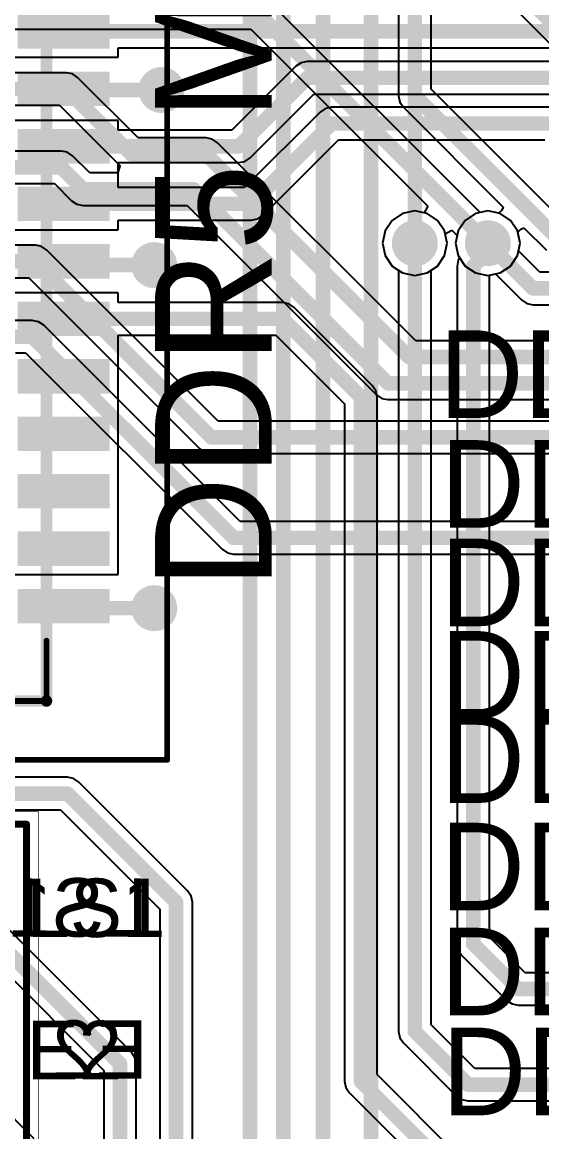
# Model space of a CAD drawing. Header units: millimetres. Extents: x 307 to 423, y 231 to 400.
# Drawn here: x 346.04 to 355.08, y 328.26 to 347.57 of the extents above; entities that cross this region are included whole.
import ezdxf

# ---------------------------------------------------------------- set-up
doc = ezdxf.new("R2010")
doc.units = ezdxf.units.MM
for name, color, linetype in [('BottomLayer', 5, 'Continuous'), ('BottomOverlay', 54, 'Continuous'), ('Mechanical14', 56, 'Continuous'), ('Mechanical15', 56, 'Continuous'), ('Mechanical16', 56, 'Continuous'), ('Mechanical20', 56, 'Continuous'), ('MidLayer1', 16, 'Continuous'), ('MidLayer2', 76, 'Continuous'), ('MultiLayer', 9, 'Continuous'), ('TopLayer', 1, 'Continuous'), ('TopOverlay', 2, 'Continuous'), ('TopPaste', 8, 'Continuous'), ('TopSolder', 216, 'Continuous'), ('ViaHoleLayer', 16, 'Continuous')]:
    doc.layers.add(name, color=color, linetype=linetype)

# ---------------------------------------------------------------- blocks, each defined once
blk = doc.blocks.new('BM50BSRDSGTFLFSN_423')
at = {"layer": 'Mechanical15', "const_width": 0.2}
for points in [[(13.65, 2.5), (-13.65, 2.5)], [(13.65, -2.5), (13.65, 2.5)]]:
    blk.add_lwpolyline(points, dxfattribs=at)
at = {"layer": 'Mechanical15', "const_width": 0.1}
blk.add_lwpolyline([(13.6, 2.5, 1), (13.7, 2.5, 1)], format="xyb", close=True, dxfattribs=at)
blk.add_lwpolyline([(13.6, 2.5, 1), (13.7, 2.5, 1)], format="xyb", close=True, dxfattribs=at)
at = {"layer": 'Mechanical20', "const_width": 0.1}
for points in [[(14.675, 4.6), (-14.675, 4.6)], [(14.675, -5.3), (14.675, 4.6)]]:
    blk.add_lwpolyline(points, dxfattribs=at)
at = {"layer": 'Mechanical20', "const_width": 0.05}
blk.add_lwpolyline([(14.65, 4.6, 1), (14.7, 4.6, 1)], format="xyb", close=True, dxfattribs=at)
blk.add_lwpolyline([(14.65, 4.6, 1), (14.7, 4.6, 1)], format="xyb", close=True, dxfattribs=at)
at = {"layer": 'TopLayer'}
for points in [[(2.3, 2), (2.3, 3.6), (1.7, 2), (1.7, 3.6)], [(3.3, 2), (3.3, 3.6), (2.7, 2), (2.7, 3.6)], [(4.3, 2), (4.3, 3.6), (3.7, 2), (3.7, 3.6)], [(5.3, 2), (5.3, 3.6), (4.7, 2), (4.7, 3.6)], [(6.3, 2), (6.3, 3.6), (5.7, 2), (5.7, 3.6)], [(7.3, 2), (7.3, 3.6), (6.7, 2), (6.7, 3.6)], [(8.3, 2), (8.3, 3.6), (7.7, 2), (7.7, 3.6)], [(9.3, 2), (9.3, 3.6), (8.7, 2), (8.7, 3.6)], [(10.3, 2), (10.3, 3.6), (9.7, 2), (9.7, 3.6)], [(11.3, 2), (11.3, 3.6), (10.7, 2), (10.7, 3.6)], [(12.3, 2), (12.3, 3.6), (11.7, 2), (11.7, 3.6)]]:
    blk.add_solid(points, dxfattribs=at)
at = {"layer": 'TopOverlay', "const_width": 0.1}
for points in [[(13.65, 2.5), (12.6, 2.5)], [(13.65, 1.5), (13.65, 2.5)]]:
    blk.add_lwpolyline(points, dxfattribs=at)
at = {"layer": 'TopOverlay', "const_width": 0.05}
for points in [[(12.575, 2.5, 1), (12.625, 2.5, 1)], [(13.625, 2.5, 1), (13.675, 2.5, 1)], [(13.625, 2.5, 1), (13.675, 2.5, 1)]]:
    blk.add_lwpolyline(points, format="xyb", close=True, dxfattribs=at)
at = {"layer": 'TopPaste'}
for points in [[(2.3, 2), (2.3, 3.6), (1.7, 2), (1.7, 3.6)], [(3.3, 2), (3.3, 3.6), (2.7, 2), (2.7, 3.6)], [(4.3, 2), (4.3, 3.6), (3.7, 2), (3.7, 3.6)], [(5.3, 2), (5.3, 3.6), (4.7, 2), (4.7, 3.6)], [(6.3, 2), (6.3, 3.6), (5.7, 2), (5.7, 3.6)], [(7.3, 2), (7.3, 3.6), (6.7, 2), (6.7, 3.6)], [(8.3, 2), (8.3, 3.6), (7.7, 2), (7.7, 3.6)], [(9.3, 2), (9.3, 3.6), (8.7, 2), (8.7, 3.6)], [(10.3, 2), (10.3, 3.6), (9.7, 2), (9.7, 3.6)], [(11.3, 2), (11.3, 3.6), (10.7, 2), (10.7, 3.6)], [(12.3, 2), (12.3, 3.6), (11.7, 2), (11.7, 3.6)]]:
    blk.add_solid(points, dxfattribs=at)
at = {"layer": 'TopSolder'}
for points in [[(2.3, 2), (2.3, 3.6), (1.7, 2), (1.7, 3.6)], [(3.3, 2), (3.3, 3.6), (2.7, 2), (2.7, 3.6)], [(4.3, 2), (4.3, 3.6), (3.7, 2), (3.7, 3.6)], [(5.3, 2), (5.3, 3.6), (4.7, 2), (4.7, 3.6)], [(6.3, 2), (6.3, 3.6), (5.7, 2), (5.7, 3.6)], [(7.3, 2), (7.3, 3.6), (6.7, 2), (6.7, 3.6)], [(8.3, 2), (8.3, 3.6), (7.7, 2), (7.7, 3.6)], [(9.3, 2), (9.3, 3.6), (8.7, 2), (8.7, 3.6)], [(10.3, 2), (10.3, 3.6), (9.7, 2), (9.7, 3.6)], [(11.3, 2), (11.3, 3.6), (10.7, 2), (10.7, 3.6)], [(12.3, 2), (12.3, 3.6), (11.7, 2), (11.7, 3.6)]]:
    blk.add_solid(points, dxfattribs=at)
blk = doc.blocks.new('CON_SAMTEC_TSW_135_07_X_D_468')
at = {"layer": 'Mechanical14', "const_width": 0.01}
for points in [[(-44.45, -2.54), (-44.45, 2.54)], [(44.45, 2.54), (-44.45, 2.54)]]:
    blk.add_lwpolyline(points, dxfattribs=at)
at = {"layer": 'Mechanical14', "const_width": 0.005}
blk.add_lwpolyline([(-44.452, 2.54, 1), (-44.448, 2.54, 1)], format="xyb", close=True, dxfattribs=at)
blk.add_lwpolyline([(-44.452, 2.54, 1), (-44.448, 2.54, 1)], format="xyb", close=True, dxfattribs=at)
at = {"layer": 'Mechanical16', "const_width": 0.01}
for points in [[(-44.67, -2.75), (-44.67, 2.75)], [(44.67, 2.75), (-44.67, 2.75)]]:
    blk.add_lwpolyline(points, dxfattribs=at)
at = {"layer": 'Mechanical16', "const_width": 0.005}
blk.add_lwpolyline([(-44.672, 2.75, 1), (-44.668, 2.75, 1)], format="xyb", close=True, dxfattribs=at)
blk.add_lwpolyline([(-44.672, 2.75, 1), (-44.668, 2.75, 1)], format="xyb", close=True, dxfattribs=at)
at = {"layer": 'TopOverlay', "const_width": 0.12}
for points in [[(-44.45, -2.54), (-44.45, 2.54)], [(44.45, 2.54), (-44.45, 2.54)]]:
    blk.add_lwpolyline(points, dxfattribs=at)
at = {"layer": 'TopOverlay', "const_width": 0.06}
blk.add_lwpolyline([(-44.48, 2.54, 1), (-44.42, 2.54, 1)], format="xyb", close=True, dxfattribs=at)
blk.add_lwpolyline([(-44.48, 2.54, 1), (-44.42, 2.54, 1)], format="xyb", close=True, dxfattribs=at)

msp = doc.modelspace()

# ---------------------------------------------------------------- linework, layer by layer
at = {"layer": 'BottomLayer'}
for p, q in [((352.711, 349.709), (355.382, 347.038)), ((354.005, 344.26), (350.332, 347.933)), ((352.588, 347.938), (352.588, 346.291)), ((353.152, 346.408), (353.152, 347.938)), ((345.349, 347.451), (350.015, 347.451)), ((350.015, 347.451), (353.095, 344.371)), ((346.804, 346.693), (345.352, 346.693)), ((346.912, 346.671), (346.804, 346.693)), ((346.804, 346.693), (346.804, 346.693)), ((347.004, 346.61), (346.912, 346.671)), ((348.056, 345.558), (347.004, 346.61)), ((355.476, 344.085), (353.152, 346.408)), ((352.588, 346.291), (352.588, 346.291)), ((352.588, 346.291), (352.609, 346.183)), ((352.609, 346.183), (352.67, 346.092)), ((345.352, 346.128), (346.687, 346.128)), ((346.687, 346.128), (347.74, 345.076)), ((352.67, 346.092), (354.409, 344.353)), ((349.238, 345.558), (348.056, 345.558)), ((349.346, 345.536), (349.238, 345.558)), ((349.238, 345.558), (349.238, 345.558)), ((349.437, 345.475), (349.346, 345.536)), ((352.885, 342.027), (349.437, 345.475)), ((346.716, 345.329), (345.141, 345.329)), ((346.824, 345.308), (346.716, 345.329)), ((346.716, 345.329), (346.716, 345.329)), ((346.915, 345.247), (346.824, 345.308)), ((347.214, 344.948), (346.915, 345.247)), ((347.74, 345.075), (347.702, 344.948)), ((347.74, 345.076), (347.74, 345.075)), ((347.702, 344.948), (347.214, 344.948)), ((345.141, 344.764), (346.599, 344.764)), ((346.599, 344.764), (346.897, 344.466)), ((346.897, 344.466), (346.988, 344.405)), ((346.988, 344.405), (347.097, 344.383)), ((347.097, 344.383), (347.097, 344.383)), ((347.097, 344.383), (348.908, 344.383)), ((348.908, 344.383), (352.204, 341.088)), ((352.87, 344.287), (352.655, 344.244)), ((353.033, 344.254), (352.87, 344.287)), ((353.095, 344.371), (353.033, 344.254)), ((354.14, 344.287), (354.005, 344.26)), ((354.334, 344.248), (354.14, 344.287)), ((354.382, 344.299), (354.334, 344.248)), ((354.409, 344.353), (354.382, 344.299)), ((352.473, 344.123), (352.352, 343.941)), ((352.655, 344.244), (352.473, 344.123)), ((352.352, 343.941), (352.309, 343.726)), ((353.398, 343.889), (353.515, 343.951)), ((353.431, 343.726), (353.398, 343.889)), ((353.515, 343.951), (353.606, 343.861)), ((354.662, 343.92), (354.713, 343.968)), ((354.701, 343.726), (354.662, 343.92)), ((354.713, 343.968), (354.767, 343.995)), ((354.767, 343.995), (355.159, 343.603)), ((346.269, 343.691), (345.141, 343.691)), ((346.377, 343.669), (346.269, 343.691)), ((346.269, 343.691), (346.269, 343.691)), ((352.309, 343.726), (352.352, 343.511)), ((353.388, 343.511), (353.431, 343.726)), ((353.606, 343.861), (353.579, 343.726)), ((353.579, 343.726), (353.622, 343.511)), ((354.674, 343.591), (354.701, 343.726)), ((346.469, 343.608), (346.377, 343.669)), ((349.447, 340.63), (346.469, 343.608)), ((352.352, 343.511), (352.473, 343.329)), ((353.267, 343.329), (353.388, 343.511)), ((353.622, 343.511), (353.743, 343.329)), ((355.044, 343.221), (354.674, 343.591)), ((352.473, 343.329), (352.655, 343.208)), ((353.085, 343.208), (353.267, 343.329)), ((353.743, 343.329), (353.925, 343.208)), ((345.141, 343.126), (346.152, 343.126)), ((346.152, 343.126), (349.13, 340.148)), ((352.655, 343.208), (352.87, 343.165)), ((352.87, 343.165), (353.085, 343.208)), ((353.925, 343.208), (354.14, 343.165)), ((354.14, 343.165), (354.275, 343.192)), ((354.275, 343.192), (354.728, 342.739)), ((360.146, 343.221), (355.044, 343.221)), ((354.728, 342.739), (354.728, 342.739)), ((354.728, 342.739), (354.819, 342.678)), ((354.819, 342.678), (354.927, 342.656)), ((354.927, 342.656), (362.524, 342.656)), ((346.215, 342.383), (345.834, 342.383)), ((346.323, 342.361), (346.215, 342.383)), ((346.215, 342.383), (346.215, 342.383)), ((346.415, 342.3), (346.323, 342.361)), ((349.833, 338.882), (346.415, 342.3)), ((362.075, 342.027), (352.885, 342.027)), ((345.923, 341.818), (346.098, 341.818)), ((346.098, 341.818), (349.516, 338.4)), ((352.204, 341.088), (352.295, 341.027)), ((352.295, 341.027), (352.403, 341.005)), ((352.403, 341.005), (352.403, 341.005)), ((352.403, 341.005), (362.446, 341.005)), ((368.87, 340.63), (349.447, 340.63)), ((349.13, 340.148), (349.13, 340.148)), ((349.13, 340.148), (349.222, 340.087)), ((349.222, 340.087), (349.33, 340.065)), ((349.33, 340.065), (368.867, 340.065)), ((370.628, 338.882), (349.833, 338.882)), ((349.516, 338.4), (349.516, 338.4)), ((349.516, 338.4), (349.608, 338.339)), ((349.608, 338.339), (349.716, 338.317)), ((349.716, 338.317), (349.716, 338.317)), ((349.716, 338.317), (370.604, 338.317))]:
    msp.add_line(p, q, dxfattribs=at)
at = {"layer": 'BottomLayer', "const_width": 0.254}
for points in [[(352.828, 349.991), (355.664, 347.155)], [(352.87, 346.291), (352.87, 348.411)], [(350.132, 347.734), (354.14, 343.726)], [(344.826, 346.411), (346.804, 346.411)], [(346.804, 346.411), (347.939, 345.275)], [(352.87, 346.291), (355.359, 343.802)], [(347.939, 345.275), (349.238, 345.275)], [(349.238, 345.275), (352.768, 341.745)], [(344.615, 345.047), (346.716, 345.047)], [(346.716, 345.047), (347.097, 344.666)], [(347.097, 344.666), (349.025, 344.666)], [(349.025, 344.666), (352.403, 341.288)], [(354.14, 343.726), (354.927, 342.939)], [(344.615, 343.409), (346.269, 343.409)], [(346.269, 343.409), (349.33, 340.348)], [(354.927, 342.939), (389.192, 342.939)], [(345.834, 342.1), (346.215, 342.1)], [(346.215, 342.1), (349.716, 338.6)], [(352.768, 341.745), (362.192, 341.745)], [(352.403, 341.288), (362.446, 341.288)], [(349.33, 340.348), (368.87, 340.348)], [(349.716, 338.6), (370.721, 338.6)]]:
    msp.add_lwpolyline(points, dxfattribs=at)
at = {"layer": 'BottomLayer'}
for points, const_width in [([(348.263, 346.393, 1), (348.663, 346.393, 1)], 0.4), ([(346.741, 346.411, 1), (346.868, 346.411, 1)], 0.127), ([(346.741, 346.411, 1), (346.868, 346.411, 1)], 0.127), ([(352.806, 346.291, 1), (352.933, 346.291, 1)], 0.127), ([(352.806, 346.291, 1), (352.933, 346.291, 1)], 0.127), ([(347.876, 345.275, 1), (348.003, 345.275, 1)], 0.127), ([(347.876, 345.275, 1), (348.003, 345.275, 1)], 0.127), ([(349.174, 345.275, 1), (349.301, 345.275, 1)], 0.127), ([(349.174, 345.275, 1), (349.301, 345.275, 1)], 0.127), ([(346.652, 345.047, 1), (346.779, 345.047, 1)], 0.127), ([(346.652, 345.047, 1), (346.779, 345.047, 1)], 0.127), ([(347.033, 344.666, 1), (347.16, 344.666, 1)], 0.127), ([(347.033, 344.666, 1), (347.16, 344.666, 1)], 0.127), ([(348.962, 344.666, 1), (349.089, 344.666, 1)], 0.127), ([(348.962, 344.666, 1), (349.089, 344.666, 1)], 0.127), ([(352.67, 343.726, 1), (353.07, 343.726, 1)], 0.4), ([(353.94, 343.726, 1), (354.34, 343.726, 1)], 0.4), ([(348.136, 343.345, 1), (348.536, 343.345, 1)], 0.4), ([(354.076, 343.726, 1), (354.203, 343.726, 1)], 0.127), ([(354.076, 343.726, 1), (354.203, 343.726, 1)], 0.127), ([(346.206, 343.409, 1), (346.333, 343.409, 1)], 0.127), ([(346.206, 343.409, 1), (346.333, 343.409, 1)], 0.127), ([(354.864, 342.939, 1), (354.991, 342.939, 1)], 0.127), ([(354.864, 342.939, 1), (354.991, 342.939, 1)], 0.127), ([(346.152, 342.1, 1), (346.279, 342.1, 1)], 0.127), ([(346.152, 342.1, 1), (346.279, 342.1, 1)], 0.127), ([(352.705, 341.745, 1), (352.832, 341.745, 1)], 0.127), ([(352.705, 341.745, 1), (352.832, 341.745, 1)], 0.127), ([(352.34, 341.288, 1), (352.467, 341.288, 1)], 0.127), ([(352.34, 341.288, 1), (352.467, 341.288, 1)], 0.127), ([(349.267, 340.348, 1), (349.394, 340.348, 1)], 0.127), ([(349.267, 340.348, 1), (349.394, 340.348, 1)], 0.127), ([(349.652, 338.6, 1), (349.779, 338.6, 1)], 0.127), ([(349.652, 338.6, 1), (349.779, 338.6, 1)], 0.127), ([(348.136, 337.376, 1), (348.536, 337.376, 1)], 0.4)]:
    msp.add_lwpolyline(points, format="xyb", close=True, dxfattribs=dict(at, const_width=const_width))
at = {"layer": 'MidLayer1'}
for p, q in [((352.87, 344.287), (352.655, 344.244)), ((353.085, 344.244), (352.87, 344.287)), ((354.14, 344.287), (353.925, 344.244)), ((354.355, 344.244), (354.14, 344.287)), ((352.473, 344.123), (352.352, 343.941)), ((352.655, 344.244), (352.473, 344.123)), ((353.267, 344.123), (353.085, 344.244)), ((353.388, 343.941), (353.267, 344.123)), ((353.743, 344.123), (353.622, 343.941)), ((353.925, 344.244), (353.743, 344.123)), ((354.537, 344.123), (354.355, 344.244)), ((354.658, 343.941), (354.537, 344.123)), ((352.352, 343.941), (352.309, 343.726)), ((353.431, 343.726), (353.388, 343.941)), ((353.622, 343.941), (353.579, 343.726)), ((354.701, 343.726), (354.658, 343.941)), ((352.309, 343.726), (352.352, 343.511)), ((353.388, 343.511), (353.431, 343.726)), ((353.579, 343.726), (353.622, 343.511)), ((354.658, 343.511), (354.701, 343.726)), ((352.352, 343.511), (352.473, 343.329)), ((353.267, 343.329), (353.388, 343.511)), ((353.622, 343.511), (353.743, 343.329)), ((354.537, 343.329), (354.658, 343.511)), ((352.473, 343.329), (352.655, 343.208)), ((353.085, 343.208), (353.267, 343.329)), ((353.743, 343.329), (353.925, 343.208)), ((354.355, 343.208), (354.537, 343.329)), ((352.655, 343.208), (352.87, 343.165)), ((352.87, 343.165), (353.085, 343.208)), ((353.925, 343.208), (354.14, 343.165)), ((354.14, 343.165), (354.355, 343.208))]:
    msp.add_line(p, q, dxfattribs=at)
at = {"layer": 'MidLayer1', "const_width": 0.4}
for points in [[(348.263, 346.393, 1), (348.663, 346.393, 1)], [(352.67, 343.726, 1), (353.07, 343.726, 1)], [(353.94, 343.726, 1), (354.34, 343.726, 1)], [(348.136, 343.345, 1), (348.536, 343.345, 1)], [(348.136, 337.376, 1), (348.536, 337.376, 1)]]:
    msp.add_lwpolyline(points, format="xyb", close=True, dxfattribs=at)
at = {"layer": 'MidLayer2', "const_width": 0.254}
for points in [[(350.584, 327.445), (350.584, 359.296)], [(351.27, 327.352), (351.27, 358.509)], [(352.108, 325.936), (352.108, 358.102)], [(350, 327.808), (350, 356.248)], [(352.87, 343.726), (352.87, 348.411)]]:
    msp.add_lwpolyline(points, dxfattribs=at)
at = {"layer": 'MidLayer2'}
for points, const_width in [([(348.263, 346.393, 1), (348.663, 346.393, 1)], 0.4), ([(352.67, 343.726, 1), (353.07, 343.726, 1)], 0.4), ([(353.94, 343.726, 1), (354.34, 343.726, 1)], 0.4), ([(348.136, 343.345, 1), (348.536, 343.345, 1)], 0.4), ([(352.806, 343.726, 1), (352.933, 343.726, 1)], 0.127), ([(348.136, 337.376, 1), (348.536, 337.376, 1)], 0.4)]:
    msp.add_lwpolyline(points, format="xyb", close=True, dxfattribs=dict(at, const_width=const_width))
at = {"layer": 'MultiLayer', "const_width": 0.4}
for points in [[(348.263, 346.393, 1), (348.663, 346.393, 1)], [(352.67, 343.726, 1), (353.07, 343.726, 1)], [(353.94, 343.726, 1), (354.34, 343.726, 1)], [(348.136, 343.345, 1), (348.536, 343.345, 1)], [(348.136, 337.376, 1), (348.536, 337.376, 1)]]:
    msp.add_lwpolyline(points, format="xyb", close=True, dxfattribs=at)
at = {"layer": 'TopLayer'}
for p, q in [((345.811, 346.961), (347.711, 346.961)), ((347.711, 346.961), (347.711, 347.128)), ((347.711, 347.128), (373.035, 347.128)), ((350.798, 346.804), (349.688, 345.693)), ((350.89, 346.865), (350.798, 346.804)), ((350.798, 346.804), (350.798, 346.804)), ((350.998, 346.886), (350.89, 346.865)), ((372.997, 346.886), (350.998, 346.886)), ((350.998, 346.886), (350.998, 346.886)), ((350.004, 345.211), (351.115, 346.322)), ((351.115, 346.322), (371.943, 346.322)), ((351.222, 346.009), (349.907, 344.693)), ((351.314, 346.07), (351.222, 346.009)), ((351.222, 346.009), (351.222, 346.009)), ((351.422, 346.091), (351.314, 346.07)), ((371.904, 346.091), (351.422, 346.091)), ((347.711, 345.861), (345.811, 345.861)), ((347.711, 345.693), (347.711, 345.861)), ((349.688, 345.693), (347.711, 345.693)), ((350.224, 344.211), (351.539, 345.526)), ((351.539, 345.526), (355.131, 345.526)), ((347.711, 344.961), (347.711, 345.128)), ((347.711, 345.128), (349.805, 345.128)), ((349.805, 345.128), (349.913, 345.15)), ((349.805, 345.128), (349.805, 345.128)), ((349.913, 345.15), (350.004, 345.211)), ((347.711, 344.861), (347.711, 344.961)), ((347.711, 344.961), (347.711, 344.961)), ((347.711, 344.693), (347.711, 344.861)), ((347.711, 344.861), (347.711, 344.861)), ((349.907, 344.693), (347.711, 344.693)), ((352.87, 344.287), (352.655, 344.244)), ((353.085, 344.244), (352.87, 344.287)), ((354.14, 344.287), (353.925, 344.244)), ((354.355, 344.244), (354.14, 344.287)), ((347.711, 343.961), (347.711, 344.128)), ((347.711, 344.128), (350.024, 344.128)), ((350.024, 344.128), (350.132, 344.15)), ((350.024, 344.128), (350.024, 344.128)), ((350.132, 344.15), (350.224, 344.211)), ((352.473, 344.123), (352.352, 343.941)), ((352.655, 344.244), (352.473, 344.123)), ((353.267, 344.123), (353.085, 344.244)), ((353.388, 343.941), (353.267, 344.123)), ((353.743, 344.123), (353.622, 343.941)), ((353.925, 344.244), (353.743, 344.123)), ((354.537, 344.123), (354.355, 344.244)), ((354.658, 343.941), (354.537, 344.123)), ((345.811, 343.961), (347.711, 343.961)), ((352.352, 343.941), (352.309, 343.726)), ((353.431, 343.726), (353.388, 343.941)), ((353.622, 343.941), (353.579, 343.726)), ((354.701, 343.726), (354.658, 343.941)), ((352.309, 343.726), (352.352, 343.511)), ((353.388, 343.511), (353.431, 343.726)), ((353.579, 343.726), (353.622, 343.511)), ((354.658, 343.511), (354.701, 343.726)), ((352.352, 343.511), (352.473, 343.329)), ((353.267, 343.329), (353.388, 343.511)), ((353.622, 343.511), (353.65, 343.47)), ((354.537, 343.329), (354.658, 343.511)), ((352.473, 343.329), (352.588, 343.253)), ((353.152, 343.253), (353.267, 343.329)), ((353.625, 343.432), (353.604, 343.324)), ((353.604, 343.324), (353.604, 343.324)), ((353.604, 343.324), (353.604, 331.534)), ((353.65, 343.47), (353.625, 343.432)), ((354.355, 343.208), (354.537, 343.329)), ((352.588, 343.253), (352.588, 330.01)), ((353.152, 330.127), (353.152, 343.253)), ((354.168, 343.171), (354.355, 343.208)), ((354.168, 331.651), (354.168, 343.171)), ((347.711, 342.861), (345.811, 342.861)), ((347.711, 342.693), (347.711, 342.861)), ((350.569, 342.693), (347.711, 342.693)), ((350.677, 342.671), (350.569, 342.693)), ((350.569, 342.693), (350.569, 342.693)), ((350.769, 342.61), (350.677, 342.671)), ((352.13, 341.249), (350.769, 342.61)), ((347.711, 341.988), (347.711, 342.128)), ((347.711, 342.128), (350.452, 342.128)), ((350.452, 342.128), (351.648, 340.932)), ((347.711, 341.961), (347.711, 341.988)), ((347.711, 341.861), (347.711, 341.961)), ((347.711, 341.834), (347.711, 341.861)), ((347.711, 340.988), (347.711, 341.834)), ((352.191, 341.157), (352.13, 341.249)), ((347.711, 340.961), (347.711, 340.988)), ((352.213, 341.049), (352.191, 341.157)), ((352.213, 329.263), (352.213, 341.049)), ((352.213, 341.049), (352.213, 341.049)), ((347.711, 340.861), (347.711, 340.961)), ((347.711, 340.834), (347.711, 340.861)), ((347.711, 339.988), (347.711, 340.834)), ((351.648, 340.932), (351.648, 329.146)), ((347.711, 339.961), (347.711, 339.988)), ((347.711, 339.861), (347.711, 339.961)), ((347.711, 339.834), (347.711, 339.861)), ((347.711, 338.988), (347.711, 339.834)), ((347.711, 338.961), (347.711, 338.988)), ((347.711, 338.861), (347.711, 338.961)), ((347.711, 338.834), (347.711, 338.861)), ((347.711, 337.961), (347.711, 338.834)), ((345.811, 337.961), (347.711, 337.961)), ((346.825, 334.433), (343.066, 334.433)), ((346.933, 334.411), (346.825, 334.433)), ((346.825, 334.433), (346.825, 334.433)), ((347.024, 334.35), (346.933, 334.411)), ((348.917, 332.457), (347.024, 334.35)), ((343.183, 333.868), (346.708, 333.868)), ((346.708, 333.868), (348.435, 332.141)), ((348.978, 332.366), (348.917, 332.457)), ((348.917, 332.457), (348.917, 332.457)), ((349, 332.258), (348.978, 332.366)), ((348.435, 332.141), (348.435, 323.672)), ((349, 323.789), (349, 332.258)), ((349, 332.258), (349, 332.258)), ((347.939, 329.651), (345.783, 331.806)), ((353.604, 331.534), (353.604, 331.534)), ((353.604, 331.534), (353.625, 331.426)), ((354.787, 331.032), (354.168, 331.651)), ((345.384, 331.407), (347.457, 329.334)), ((353.625, 331.426), (353.686, 331.334)), ((353.686, 331.334), (354.47, 330.55)), ((363.404, 331.032), (354.787, 331.032)), ((354.47, 330.55), (354.47, 330.55)), ((354.47, 330.55), (354.562, 330.489)), ((354.562, 330.489), (354.67, 330.468)), ((354.67, 330.468), (363.404, 330.468)), ((352.588, 330.01), (352.588, 330.01)), ((352.588, 330.01), (352.609, 329.902)), ((353.911, 329.368), (353.152, 330.127)), ((352.609, 329.902), (352.67, 329.81)), ((352.67, 329.81), (353.594, 328.886)), ((348, 329.559), (347.939, 329.651)), ((347.939, 329.651), (347.939, 329.651)), ((348.022, 329.451), (348, 329.559)), ((348.022, 323.269), (348.022, 329.451)), ((347.457, 329.334), (347.457, 323.152)), ((354.333, 327.143), (352.213, 329.263)), ((363.404, 329.368), (353.911, 329.368)), ((351.648, 329.146), (351.648, 329.146)), ((351.648, 329.146), (351.669, 329.038)), ((351.669, 329.038), (351.73, 328.947)), ((346.245, 328.144), (345.585, 328.805)), ((351.73, 328.947), (354.016, 326.661)), ((353.594, 328.886), (353.594, 328.886)), ((353.594, 328.886), (353.686, 328.825)), ((353.686, 328.825), (353.794, 328.804)), ((353.794, 328.804), (363.404, 328.804))]:
    msp.add_line(p, q, dxfattribs=at)
at = {"layer": 'TopLayer', "const_width": 0.254}
for points in [[(346.761, 347.411), (378.268, 347.411)], [(349.805, 345.411), (350.998, 346.604)], [(350.998, 346.604), (373.469, 346.604)], [(346.901, 346.393), (348.463, 346.393)], [(350.024, 344.411), (351.422, 345.809)], [(351.422, 345.809), (372.377, 345.809)], [(346.761, 345.411), (349.805, 345.411)], [(346.761, 344.411), (350.024, 344.411)], [(352.87, 330.01), (352.87, 343.726)], [(353.886, 343.324), (354.14, 343.578)], [(354.14, 343.578), (354.14, 343.726)], [(346.774, 343.345), (348.336, 343.345)], [(353.886, 331.534), (353.886, 343.324)], [(346.761, 342.411), (350.569, 342.411)], [(350.569, 342.411), (351.93, 341.049)], [(351.93, 329.146), (351.93, 341.049)], [(346.774, 337.376), (348.336, 337.376)], [(343.066, 334.15), (346.825, 334.15)], [(346.825, 334.15), (348.717, 332.258)], [(344.844, 332.347), (347.739, 329.451)], [(348.717, 323.672), (348.717, 332.258)], [(353.886, 331.534), (354.67, 330.75)], [(354.67, 330.75), (363.829, 330.75)], [(352.87, 330.01), (353.794, 329.086)], [(347.739, 323.152), (347.739, 329.451)], [(351.93, 329.146), (354.216, 326.86)], [(353.794, 329.086), (363.829, 329.086)]]:
    msp.add_lwpolyline(points, dxfattribs=at)
at = {"layer": 'TopLayer'}
for points, const_width in [([(346.697, 347.411, 1), (346.824, 347.411, 1)], 0.127), ([(348.263, 346.393, 1), (348.663, 346.393, 1)], 0.4), ([(350.935, 346.604, 1), (351.062, 346.604, 1)], 0.127), ([(350.935, 346.604, 1), (351.062, 346.604, 1)], 0.127), ([(346.837, 346.393, 1), (346.964, 346.393, 1)], 0.127), ([(348.4, 346.393, 1), (348.527, 346.393, 1)], 0.127), ([(351.359, 345.809, 1), (351.486, 345.809, 1)], 0.127), ([(351.359, 345.809, 1), (351.486, 345.809, 1)], 0.127), ([(346.697, 345.411, 1), (346.824, 345.411, 1)], 0.127), ([(349.741, 345.411, 1), (349.868, 345.411, 1)], 0.127), ([(349.741, 345.411, 1), (349.868, 345.411, 1)], 0.127), ([(346.697, 344.411, 1), (346.824, 344.411, 1)], 0.127), ([(349.96, 344.411, 1), (350.087, 344.411, 1)], 0.127), ([(349.96, 344.411, 1), (350.087, 344.411, 1)], 0.127), ([(352.67, 343.726, 1), (353.07, 343.726, 1)], 0.4), ([(353.94, 343.726, 1), (354.34, 343.726, 1)], 0.4), ([(348.136, 343.345, 1), (348.536, 343.345, 1)], 0.4), ([(352.806, 343.726, 1), (352.933, 343.726, 1)], 0.127), ([(354.076, 343.726, 1), (354.203, 343.726, 1)], 0.127), ([(354.076, 343.578, 1), (354.203, 343.578, 1)], 0.127), ([(354.076, 343.578, 1), (354.203, 343.578, 1)], 0.127), ([(346.71, 343.345, 1), (346.837, 343.345, 1)], 0.127), ([(348.273, 343.345, 1), (348.4, 343.345, 1)], 0.127), ([(353.822, 343.324, 1), (353.949, 343.324, 1)], 0.127), ([(353.822, 343.324, 1), (353.949, 343.324, 1)], 0.127), ([(346.697, 342.411, 1), (346.824, 342.411, 1)], 0.127), ([(350.506, 342.411, 1), (350.633, 342.411, 1)], 0.127), ([(350.506, 342.411, 1), (350.633, 342.411, 1)], 0.127), ([(351.867, 341.049, 1), (351.994, 341.049, 1)], 0.127), ([(351.867, 341.049, 1), (351.994, 341.049, 1)], 0.127), ([(348.136, 337.376, 1), (348.536, 337.376, 1)], 0.4), ([(346.71, 337.376, 1), (346.837, 337.376, 1)], 0.127), ([(348.273, 337.376, 1), (348.4, 337.376, 1)], 0.127), ([(346.761, 334.15, 1), (346.888, 334.15, 1)], 0.127), ([(346.761, 334.15, 1), (346.888, 334.15, 1)], 0.127), ([(348.654, 332.258, 1), (348.781, 332.258, 1)], 0.127), ([(348.654, 332.258, 1), (348.781, 332.258, 1)], 0.127), ([(353.822, 331.534, 1), (353.949, 331.534, 1)], 0.127), ([(353.822, 331.534, 1), (353.949, 331.534, 1)], 0.127), ([(354.606, 330.75, 1), (354.733, 330.75, 1)], 0.127), ([(354.606, 330.75, 1), (354.733, 330.75, 1)], 0.127), ([(352.806, 330.01, 1), (352.933, 330.01, 1)], 0.127), ([(352.806, 330.01, 1), (352.933, 330.01, 1)], 0.127), ([(347.676, 329.451, 1), (347.803, 329.451, 1)], 0.127), ([(347.676, 329.451, 1), (347.803, 329.451, 1)], 0.127), ([(351.867, 329.146, 1), (351.994, 329.146, 1)], 0.127), ([(351.867, 329.146, 1), (351.994, 329.146, 1)], 0.127), ([(353.73, 329.086, 1), (353.857, 329.086, 1)], 0.127), ([(353.73, 329.086, 1), (353.857, 329.086, 1)], 0.127)]:
    msp.add_lwpolyline(points, format="xyb", close=True, dxfattribs=dict(at, const_width=const_width))
at = {"layer": 'ViaHoleLayer', "const_width": 0.225}
for points in [[(348.351, 346.393, 1), (348.576, 346.393, 1)], [(352.757, 343.726, 1), (352.982, 343.726, 1)], [(354.027, 343.726, 1), (354.252, 343.726, 1)], [(348.224, 343.345, 1), (348.449, 343.345, 1)], [(348.224, 337.376, 1), (348.449, 337.376, 1)]]:
    msp.add_lwpolyline(points, format="xyb", close=True, dxfattribs=at)

# ---------------------------------------------------------------- block references
at = {"rotation": 270}
for name, p in [('BM50BSRDSGTFLFSN_423', (343.961, 349.411)), ('CON_SAMTEC_TSW_135_07_X_D_468', (343.574, 289.167))]:
    msp.add_blockref(name, p, dxfattribs=at)

# ---------------------------------------------------------------- texts
at = {"layer": 'BottomOverlay', "text_generation_flag": 2}
for s, p in [('LS1', (348.222, 331.661)), ('E2', (348.222, 329.187))]:
    msp.add_text(s, height=1.016, rotation=360, dxfattribs=at).set_placement(p)
at = {"layer": 'TopOverlay'}
for s, height, rotation, p in [('DDR5 Memories Connector', 2.032, 90, (350.381, 337.706)), ('DDR0', 1.524, 360, (353.289, 340.687)), ('DDR1', 1.524, 360, (353.314, 338.776)), ('DDR2', 1.524, 360, (353.314, 337.062)), ('DDR3', 1.524, 360, (353.314, 335.454)), ('DDR4', 1.524, 360, (353.314, 333.988)), ('DDR5', 1.524, 360, (353.314, 332.118)), ('LS1', 1.016, 360, (346.114, 331.654)), ('DDR6', 1.524, 360, (353.314, 330.291)), ('E2', 1.016, 360, (346.114, 329.18)), ('DDR7', 1.524, 360, (353.34, 328.553))]:
    msp.add_text(s, height=height, rotation=rotation, dxfattribs=at).set_placement(p)

doc.saveas('drawing.dxf')
